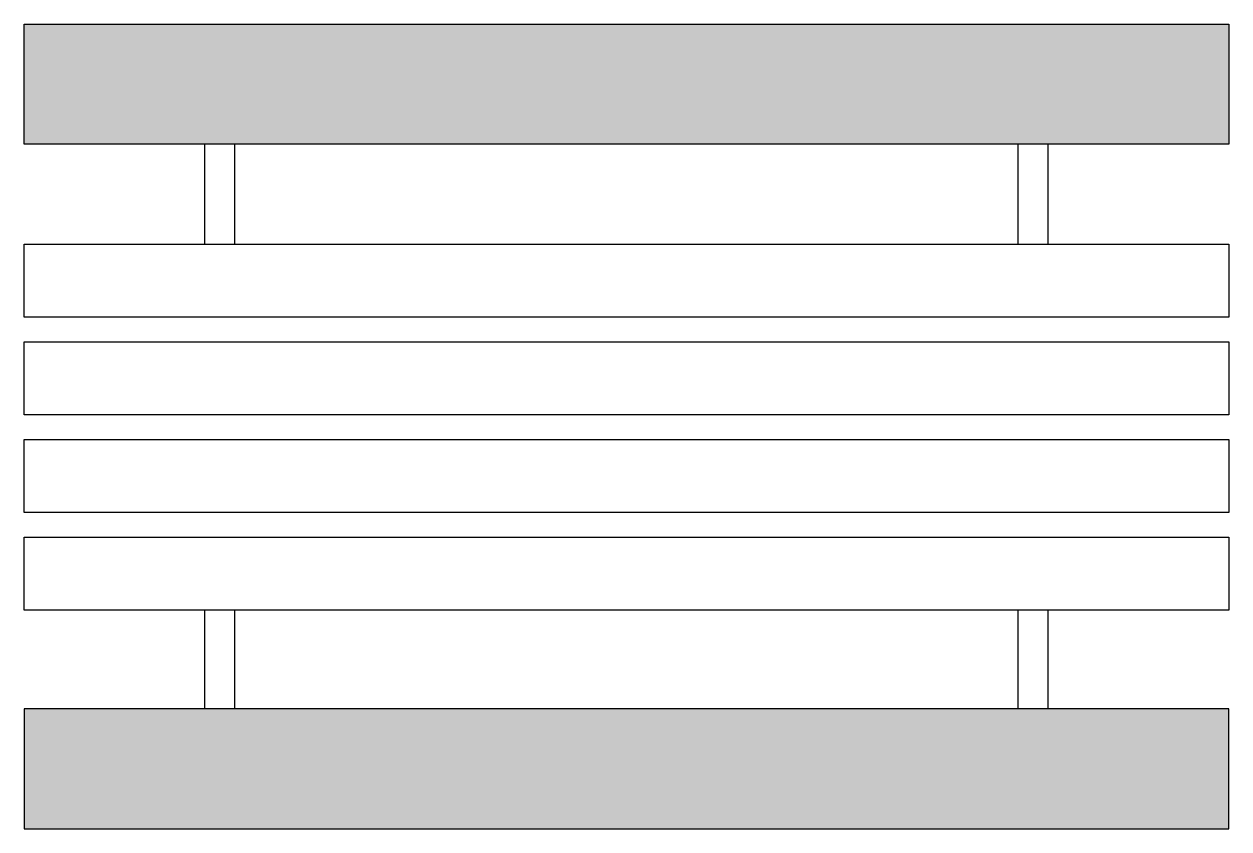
# Model space of a CAD drawing. Header units: metres. Extents: x -1.97 to 0, y -0.68 to 0.64.
import ezdxf

# ---------------------------------------------------------------- set-up
doc = ezdxf.new("R2010")
doc.units = ezdxf.units.M
doc.header["$LTSCALE"] = 0.2

msp = doc.modelspace()

# ---------------------------------------------------------------- hatches: boundary and pattern name
for points in [[(0, 0.4425), (0, 0.6384), (-1.9685, 0.6384), (-1.9685, 0.4425)], [(0, -0.676), (0, -0.4801), (-1.9685, -0.4801), (-1.9685, -0.676)]]:
    msp.add_hatch(color=256).paths.add_polyline_path(points)

# ---------------------------------------------------------------- linework, layer by layer
for p, q in [((-1.6732, 0.2791, 0.0128), (-1.6732, 0.4425, 0.0128)), ((-1.624, 0.2791, 0.0128), (-1.624, 0.4425, 0.0128)), ((-0.3445, 0.2791, 0.0128), (-0.3445, 0.4425, 0.0128)), ((-0.2953, 0.2791, 0.0128), (-0.2953, 0.4425, 0.0128)), ((-1.6732, -0.4801, 0.0128), (-1.6732, -0.319, 0.0128)), ((-1.624, -0.4801, 0.0128), (-1.624, -0.319, 0.0128)), ((-0.3445, -0.4801, 0.0128), (-0.3445, -0.319, 0.0128)), ((-0.2953, -0.4801, 0.0128), (-0.2953, -0.319, 0.0128))]:
    msp.add_line(p, q)
at = {"flags": 128}
for points, elevation in [([(-1.9685, 0.6384), (0, 0.6384), (0, 0.4425), (-1.9685, 0.4425)], 0.0128), ([(-1.9685, 0.1595), (-1.9685, 0.2791), (0, 0.2791), (0, 0.1595)], 0.0128), ([(-1.9685, -0.1595), (-1.9685, -0.0399), (0, -0.0399), (0, -0.1595)], -0.0128), ([(-1.9685, -0.319), (-1.9685, -0.1994), (0, -0.1994), (0, -0.319)], -0.0255), ([(-1.9685, -0.676), (0, -0.676), (0, -0.4801), (-1.9685, -0.4801)], 0.0128)]:
    msp.add_lwpolyline(points, close=True, dxfattribs=dict(at, elevation=elevation))
msp.add_lwpolyline([(-1.9685, 0), (-1.9685, 0.1196), (0, 0.1196), (0, 0)], close=True, dxfattribs=at)

doc.saveas('drawing.dxf')
